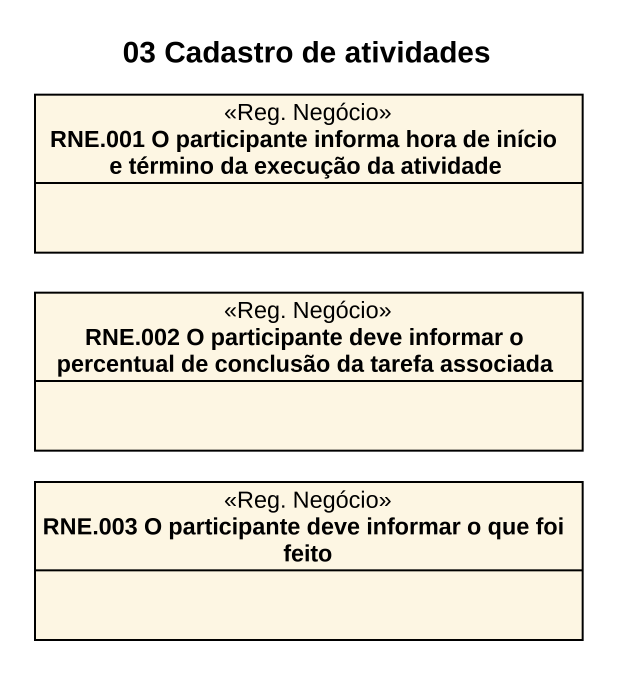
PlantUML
@startuml
title 03 Cadastro de atividades
hide circle
hide empty members
class "RNE.001 O participante informa hora de início e término da execução da atividade" as RNE_001_O_participante <<Reg. Negócio>>
class "RNE.002 O participante deve informar o percentual de conclusão da tarefa associada" as RNE_002_O_participante_deve <<Reg. Negócio>>
class "RNE.003 O participante deve informar o que foi feito" as RNE_003_O_participante_deve <<Reg. Negócio>>
@enduml
